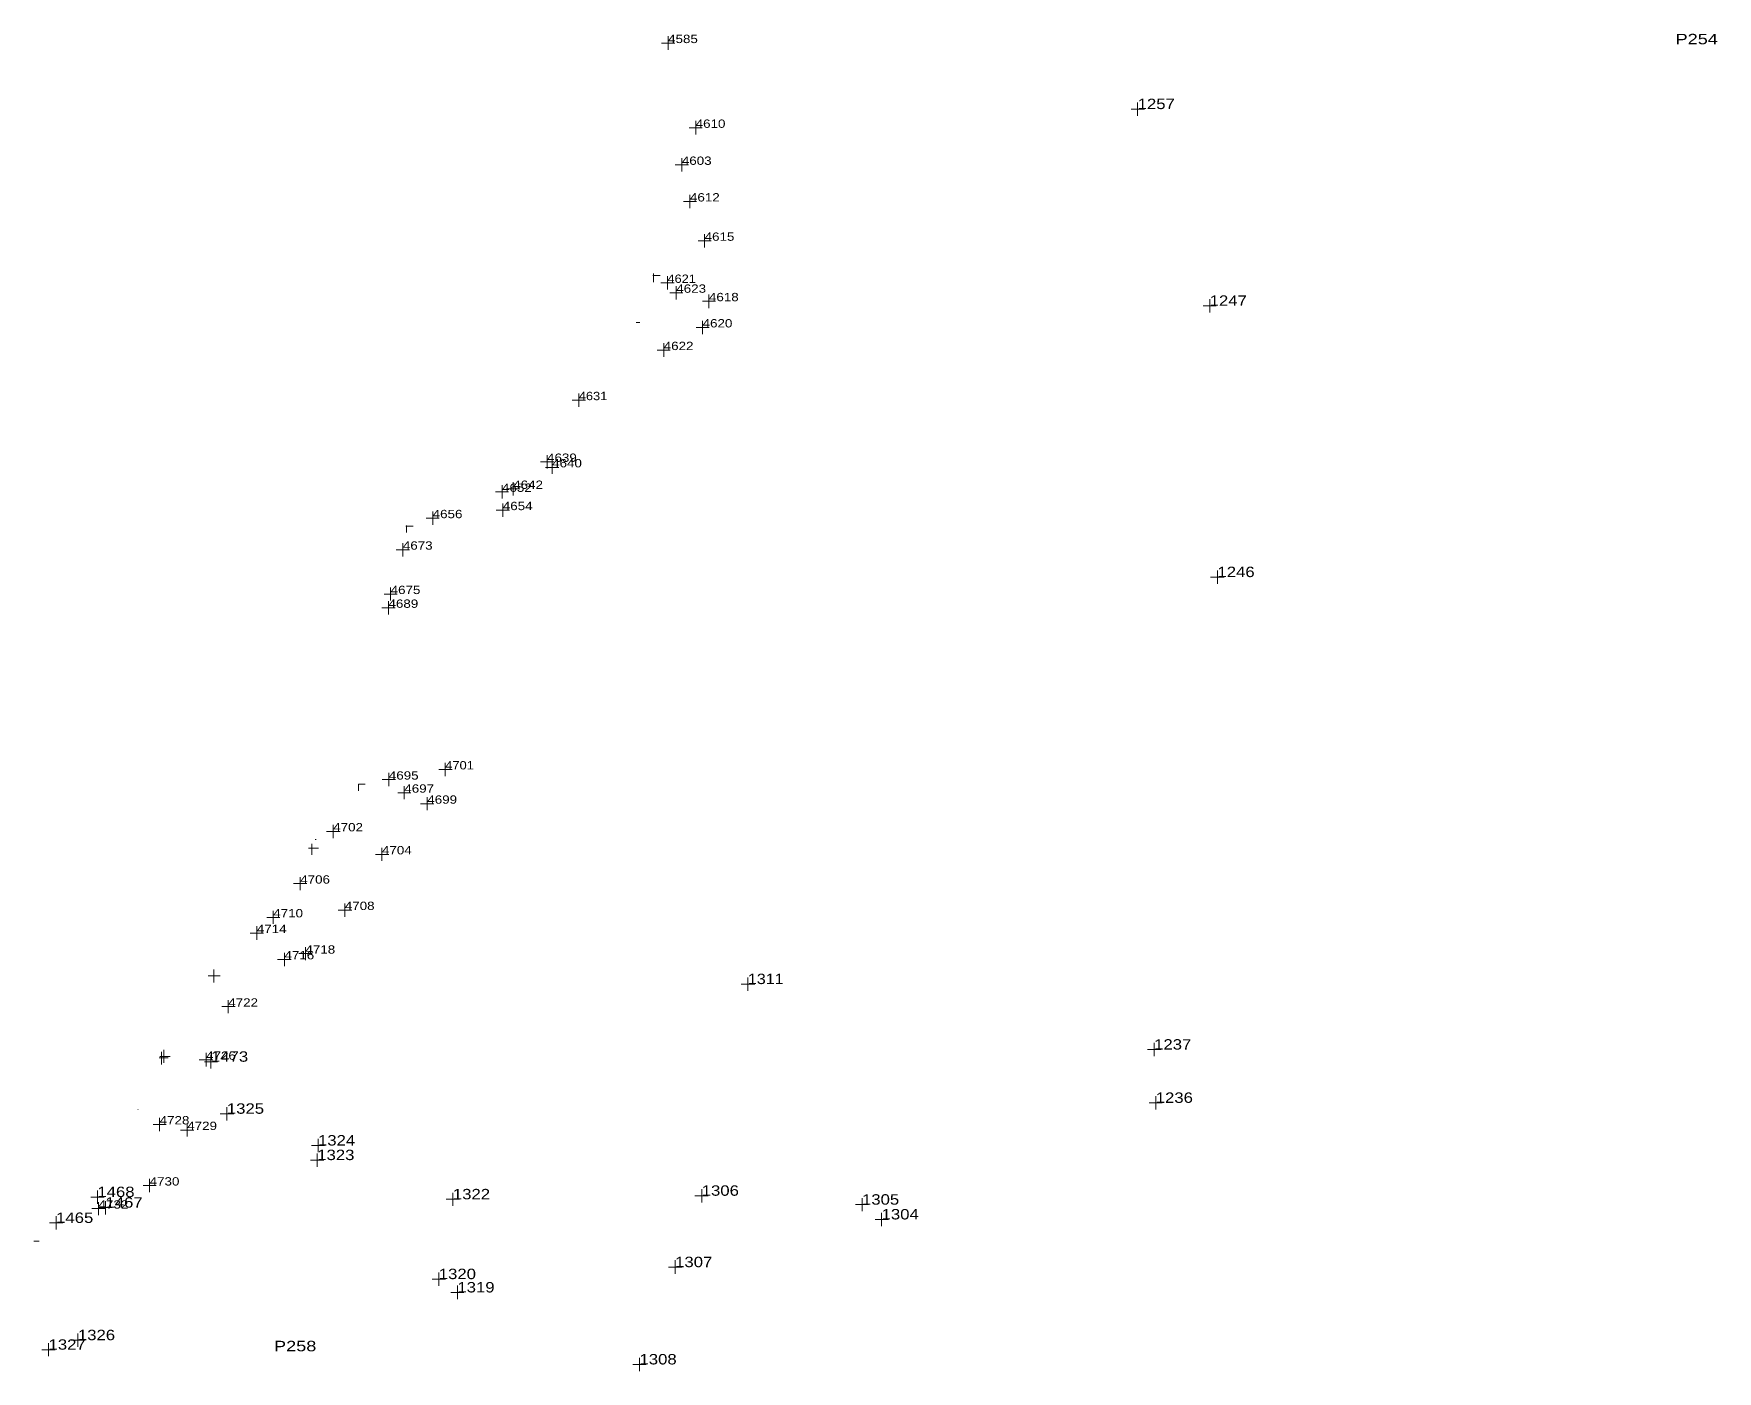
# Model space of a CAD drawing. Header units: metres. Extents: x 547847 to 551052, y 1837827 to 1840761.
# Drawn here: x 547885.3 to 548127.8, y 1838774.7 to 1838967.2 of the extents above; entities that cross this region are included whole.
import ezdxf

# ---------------------------------------------------------------- set-up
doc = ezdxf.new("R2010")
doc.units = ezdxf.units.M
doc.header["$LTSCALE"] = 0.6
doc.layers.add('4', color=7, linetype='Continuous', lineweight=13)
doc.layers.add('5', color=7, linetype='Continuous')

msp = doc.modelspace()

# ---------------------------------------------------------------- linework, layer by layer
at = {"layer": '4'}
for p, q in [((547976.7, 1838964.94), (547976.7, 1838966.88)), ((547977.65, 1838965.89), (547975.75, 1838965.89)), ((548044.31, 1838955.44), (548044.31, 1838957.34)), ((547980.67, 1838952.74), (547980.67, 1838954.68)), ((548045.3, 1838956.39), (548043.36, 1838956.39)), ((547981.62, 1838953.69), (547979.72, 1838953.69)), ((547979.63, 1838948.36), (547977.73, 1838948.36)), ((547978.68, 1838947.41), (547978.68, 1838949.31)), ((547980.8, 1838943.09), (547978.9, 1838943.09)), ((547979.85, 1838942.14), (547979.85, 1838944.04)), ((547981.96, 1838936.48), (547981.96, 1838938.38)), ((547982.91, 1838937.43), (547981.01, 1838937.43)), ((547975.55, 1838932.42), (547974.49, 1838932.42)), ((547974.6, 1838931.47), (547974.6, 1838932.72)), ((547977.55, 1838931.37), (547975.65, 1838931.37)), ((547976.6, 1838930.42), (547976.6, 1838932.33)), ((547977.88, 1838929), (547977.88, 1838930.9)), ((547978.83, 1838929.95), (547976.93, 1838929.95)), ((547983.53, 1838928.73), (547981.63, 1838928.73)), ((547982.58, 1838927.74), (547982.58, 1838929.68)), ((548055.63, 1838928.07), (548053.73, 1838928.07)), ((548054.68, 1838927.12), (548054.68, 1838929.02)), ((547972.62, 1838925.69), (547972.08, 1838925.69)), ((547981.67, 1838924.01), (547981.67, 1838925.92)), ((547982.62, 1838924.96), (547980.72, 1838924.96)), ((547977.02, 1838921.7), (547975.12, 1838921.7)), ((547976.07, 1838920.75), (547976.07, 1838922.68)), ((547964.79, 1838914.49), (547962.89, 1838914.49)), ((547963.84, 1838913.54), (547963.84, 1838915.44)), ((547959.27, 1838904.66), (547959.27, 1838906.56)), ((547960.26, 1838905.61), (547958.32, 1838905.61)), ((547960.95, 1838904.82), (547959.05, 1838904.82)), ((547960, 1838903.87), (547960, 1838905.77)), ((547953.74, 1838901.29), (547951.84, 1838901.29)), ((547952.79, 1838900.34), (547952.79, 1838902.24)), ((547955.35, 1838901.72), (547953.45, 1838901.72)), ((547954.4, 1838900.77), (547954.4, 1838902.7)), ((547952.9, 1838897.71), (547952.9, 1838899.61)), ((547939.05, 1838895.42), (547939.05, 1838896.44)), ((547943.75, 1838897.5), (547941.85, 1838897.5)), ((547942.8, 1838896.55), (547942.8, 1838898.48)), ((547953.85, 1838898.66), (547951.95, 1838898.66)), ((547940, 1838896.37), (547938.96, 1838896.37)), ((547939.46, 1838892.97), (547937.56, 1838892.97)), ((547938.51, 1838891.98), (547938.51, 1838893.92)), ((548055.8, 1838888.07), (548055.8, 1838889.97)), ((547936.75, 1838885.63), (547936.75, 1838887.53)), ((548056.75, 1838889.02), (548054.82, 1838889.02)), ((547937.39, 1838884.6), (547935.49, 1838884.6)), ((547937.7, 1838886.58), (547935.8, 1838886.58)), ((547936.44, 1838883.62), (547936.44, 1838885.55)), ((547936.49, 1838858.92), (547936.49, 1838860.83)), ((547945.6, 1838861.34), (547943.67, 1838861.34)), ((547944.62, 1838860.35), (547944.62, 1838862.29)), ((547932.14, 1838858.25), (547932.14, 1838859.2)), ((547933.09, 1838859.2), (547932.14, 1838859.2)), ((547937.45, 1838859.87), (547935.54, 1838859.87)), ((547939.67, 1838857.99), (547937.77, 1838857.99)), ((547938.72, 1838857.04), (547938.72, 1838858.94)), ((547942.98, 1838856.4), (547941.04, 1838856.4)), ((547942.03, 1838855.45), (547942.03, 1838857.35)), ((547928.48, 1838851.44), (547928.48, 1838853.37)), ((547925.4, 1838849.03), (547925.4, 1838850.62)), ((547926.04, 1838851.25), (547925.9, 1838851.25)), ((547929.46, 1838852.42), (547927.53, 1838852.42)), ((547926.35, 1838849.98), (547924.9, 1838849.98)), ((547936.48, 1838849.11), (547934.55, 1838849.11)), ((547935.5, 1838848.16), (547935.5, 1838850.06)), ((547923.73, 1838843.95), (547923.73, 1838845.85)), ((547924.68, 1838844.9), (547922.74, 1838844.9)), ((547919.85, 1838839.09), (547919.85, 1838840.99)), ((547931.14, 1838841.1), (547929.2, 1838841.1)), ((547930.15, 1838840.12), (547930.15, 1838842.05)), ((547917.48, 1838836.83), (547917.48, 1838838.76)), ((547920.8, 1838840.04), (547918.9, 1838840.04)), ((547918.43, 1838837.78), (547916.53, 1838837.78)), ((547922.41, 1838834), (547920.48, 1838834)), ((547921.46, 1838833.02), (547921.46, 1838834.95)), ((547925.46, 1838834.82), (547923.53, 1838834.82)), ((547924.48, 1838833.87), (547924.48, 1838835.77)), ((547912.22, 1838831.61), (547910.47, 1838831.61)), ((547911.27, 1838830.66), (547911.27, 1838832.56)), ((547988.19, 1838829.49), (547988.19, 1838831.39)), ((547989.18, 1838830.44), (547987.24, 1838830.44)), ((547914.36, 1838827.19), (547912.42, 1838827.19)), ((547913.37, 1838826.24), (547913.37, 1838828.14)), ((548046.68, 1838820.06), (548046.68, 1838821.96)), ((547904.72, 1838819.81), (547903.41, 1838819.81)), ((547905.02, 1838820.03), (547903.5, 1838820.03)), ((547903.77, 1838818.86), (547903.77, 1838820.69)), ((547904.07, 1838819.08), (547904.07, 1838820.98)), ((547911.13, 1838819.54), (547909.2, 1838819.54)), ((547911.83, 1838819.26), (547909.93, 1838819.26)), ((547910.18, 1838818.59), (547910.18, 1838820.53)), ((547910.88, 1838818.31), (547910.88, 1838820.21)), ((548047.63, 1838821.01), (548045.73, 1838821.01)), ((548046.91, 1838812.39), (548046.91, 1838814.29)), ((547900.4, 1838812.39), (547900.37, 1838812.39)), ((547914.16, 1838811.77), (547912.22, 1838811.77)), ((547913.17, 1838810.82), (547913.17, 1838812.72)), ((548047.86, 1838813.34), (548045.96, 1838813.34)), ((547904.44, 1838810.24), (547902.54, 1838810.24)), ((547903.49, 1838809.29), (547903.49, 1838811.19)), ((547908.41, 1838809.43), (547906.51, 1838809.43)), ((547907.46, 1838808.48), (547907.46, 1838810.38)), ((547927.24, 1838807.2), (547925.34, 1838807.2)), ((547926.29, 1838806.25), (547926.29, 1838808.15)), ((547927.13, 1838805.1), (547925.2, 1838805.1)), ((547926.18, 1838804.15), (547926.18, 1838806.05)), ((547902.05, 1838800.49), (547902.05, 1838802.39)), ((547895.5, 1838799.78), (547893.57, 1838799.78)), ((547894.52, 1838798.83), (547894.52, 1838800.73)), ((547903, 1838801.44), (547901.1, 1838801.44)), ((547946.66, 1838799.46), (547944.76, 1838799.46)), ((547945.71, 1838798.51), (547945.71, 1838800.41)), ((547982.49, 1838799.97), (547980.56, 1838799.97)), ((547981.54, 1838799.02), (547981.54, 1838800.92)), ((548004.62, 1838797.74), (548004.62, 1838799.64)), ((547895.64, 1838798.12), (547893.74, 1838798.12)), ((547894.69, 1838797.17), (547894.69, 1838799.07)), ((547896.64, 1838798.26), (547894.74, 1838798.26)), ((547895.69, 1838797.28), (547895.69, 1838799.21)), ((548005.57, 1838798.69), (548003.67, 1838798.69)), ((548007.44, 1838795.61), (548007.44, 1838797.51)), ((547889.53, 1838796.06), (547887.63, 1838796.06)), ((547888.58, 1838795.11), (547888.58, 1838797.01)), ((548008.42, 1838796.56), (548006.49, 1838796.56)), ((547886.14, 1838793.42), (547885.35, 1838793.42)), ((547977.71, 1838788.74), (547977.71, 1838790.68)), ((547944.66, 1838787.97), (547942.73, 1838787.97)), ((547943.68, 1838787.02), (547943.68, 1838788.92)), ((547978.66, 1838789.69), (547976.76, 1838789.69)), ((547947.31, 1838786.05), (547945.41, 1838786.05)), ((547946.36, 1838785.1), (547946.36, 1838787.04)), ((547891.72, 1838778.23), (547891.72, 1838780.13)), ((547888.44, 1838777.81), (547886.54, 1838777.81)), ((547887.49, 1838776.86), (547887.49, 1838778.76)), ((547892.67, 1838779.18), (547890.77, 1838779.18)), ((547973.53, 1838775.69), (547971.63, 1838775.69)), ((547972.58, 1838774.7), (547972.58, 1838776.64))]:
    msp.add_line(p, q, dxfattribs=at)

# ---------------------------------------------------------------- texts
at = {"layer": '5'}
for s, height, width, p in [('4585', 1.2, 1.2, (547976.7, 1838965.89)), ('P254 ', 1.5, 1.3, (548121.76, 1838965.72)), ('1257', 1.5, 1.2, (548044.31, 1838956.39)), ('4610', 1.2, 1.2, (547980.67, 1838953.69)), ('4603', 1.2, 1.2, (547978.68, 1838948.36)), ('4612', 1.2, 1.2, (547979.85, 1838943.09)), ('4615', 1.2, 1.2, (547981.96, 1838937.43)), ('4621', 1.2, 1.15, (547976.6, 1838931.37)), ('4623', 1.2, 1.2, (547977.88, 1838929.95)), ('4618', 1.2, 1.2, (547982.58, 1838928.73)), ('1247', 1.5, 1.2, (548054.68, 1838928.07)), ('4620', 1.2, 1.2, (547981.67, 1838924.96)), ('4622', 1.2, 1.2, (547976.07, 1838921.7)), ('4631', 1.2, 1.15, (547963.84, 1838914.49)), ('4639', 1.2, 1.2, (547959.27, 1838905.61)), ('4640', 1.2, 1.2, (547960, 1838904.82)), ('4652', 1.2, 1.2, (547952.79, 1838901.29)), ('4642', 1.2, 1.2, (547954.4, 1838901.72)), ('4654', 1.2, 1.2, (547952.9, 1838898.66)), ('4656', 1.2, 1.2, (547942.8, 1838897.5)), ('4673', 1.2, 1.2, (547938.51, 1838892.97)), ('1246', 1.5, 1.2, (548055.8, 1838889.02)), ('4675', 1.2, 1.2, (547936.75, 1838886.58)), ('4689', 1.2, 1.2, (547936.44, 1838884.6)), ('4701', 1.2, 1.15, (547944.62, 1838861.34)), ('4695', 1.2, 1.2, (547936.49, 1838859.87)), ('4697', 1.2, 1.2, (547938.72, 1838857.99)), ('4699', 1.2, 1.2, (547942.03, 1838856.4)), ('4702', 1.2, 1.2, (547928.48, 1838852.42)), ('4704', 1.2, 1.2, (547935.5, 1838849.11)), ('4706', 1.2, 1.2, (547923.73, 1838844.9)), ('4710', 1.2, 1.2, (547919.85, 1838840.04)), ('4708', 1.2, 1.2, (547930.15, 1838841.1)), ('4714', 1.2, 1.2, (547917.48, 1838837.78)), ('4718', 1.2, 1.2, (547924.48, 1838834.82)), ('4716', 1.2, 1.2, (547921.46, 1838834)), ('1311', 1.5, 1.15, (547988.19, 1838830.44)), ('4722', 1.2, 1.2, (547913.37, 1838827.19)), ('1237', 1.5, 1.2, (548046.68, 1838821.01)), ('4726', 1.2, 1.2, (547910.18, 1838819.54)), ('1473', 1.5, 1.2, (547910.88, 1838819.26)), ('1236', 1.5, 1.2, (548046.91, 1838813.34)), ('1325', 1.5, 1.2, (547913.17, 1838811.77)), ('4728', 1.2, 1.2, (547903.49, 1838810.24)), ('4729', 1.2, 1.2, (547907.46, 1838809.43)), ('1324', 1.5, 1.2, (547926.29, 1838807.2)), ('1323', 1.5, 1.2, (547926.18, 1838805.1)), ('4730', 1.2, 1.2, (547902.05, 1838801.44)), ('1468', 1.5, 1.2, (547894.52, 1838799.78)), ('1467', 1.5, 1.2, (547895.69, 1838798.26)), ('1322', 1.5, 1.2, (547945.71, 1838799.46)), ('1306', 1.5, 1.2, (547981.54, 1838799.97)), ('1305', 1.5, 1.2, (548004.62, 1838798.69)), ('1465', 1.5, 1.2, (547888.58, 1838796.06)), ('4732', 1.2, 1.2, (547894.69, 1838798.12)), ('1304', 1.5, 1.2, (548007.44, 1838796.56)), ('1307', 1.5, 1.2, (547977.71, 1838789.69)), ('1320', 1.5, 1.2, (547943.68, 1838787.97)), ('1319', 1.5, 1.2, (547946.36, 1838786.05)), ('1326', 1.5, 1.2, (547891.72, 1838779.18)), ('1327', 1.5, 1.2, (547887.49, 1838777.81)), ('P258 ', 1.5, 1.3, (547919.96, 1838777.59)), ('1308', 1.5, 1.2, (547972.58, 1838775.69))]:
    msp.add_text(s, height=height, dxfattribs=dict(at, width=width)).set_placement(p)

doc.saveas('drawing.dxf')
